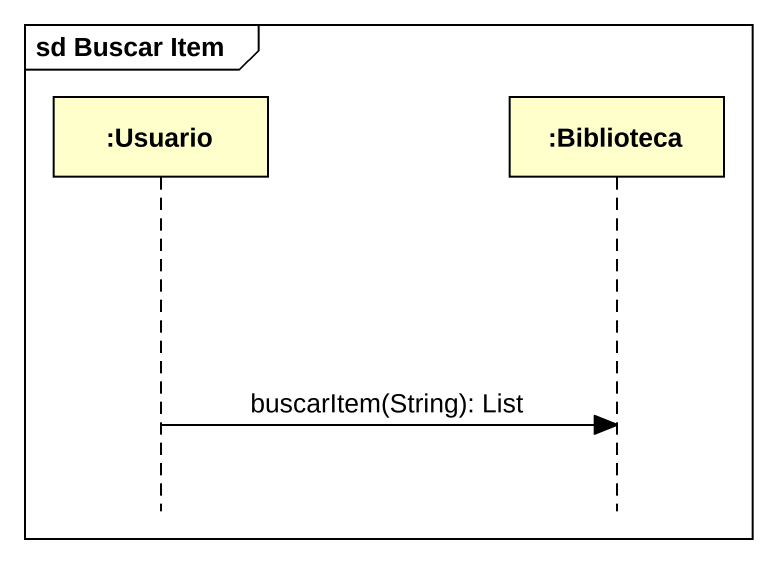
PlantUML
@startuml
mainframe sd Buscar Item
hide footbox
participant ":Usuario" as Usuario
participant ":Biblioteca" as Biblioteca

Usuario -> Biblioteca : buscarItem(String): List
@enduml
